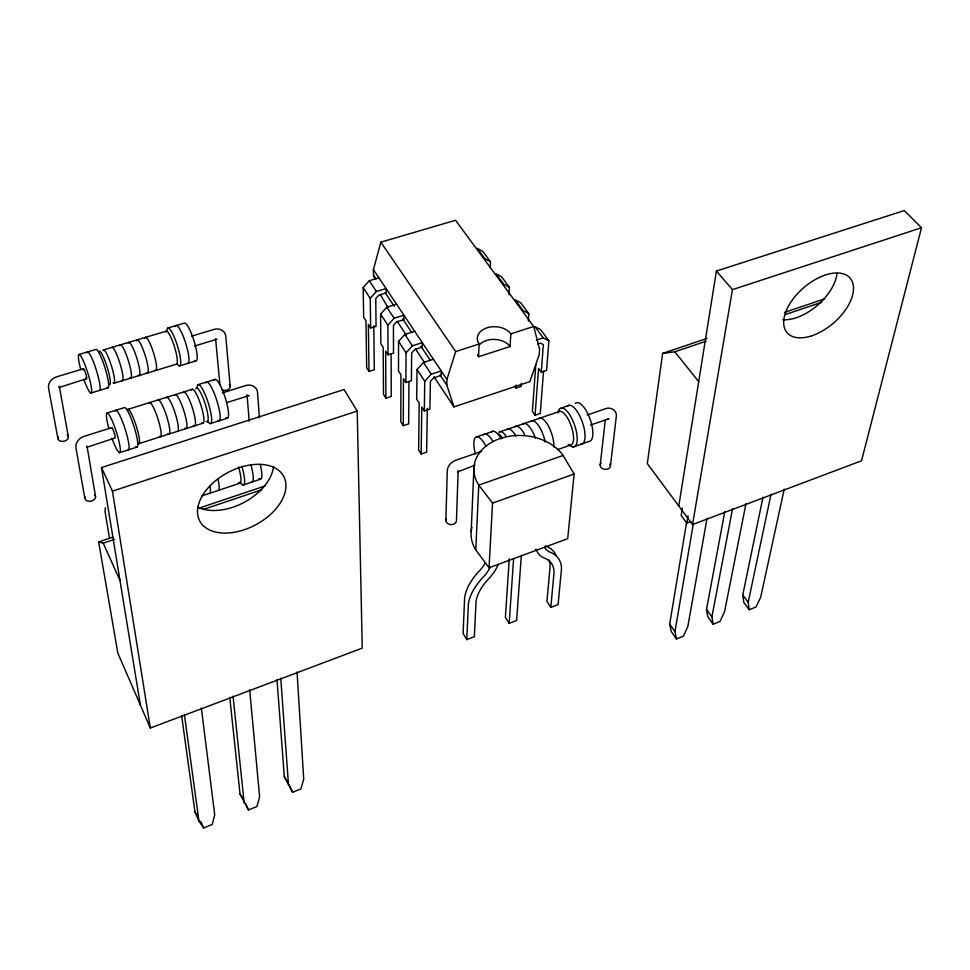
<?xml version="1.0" encoding="UTF-8"?>
<svg xmlns="http://www.w3.org/2000/svg" width="970" height="970" viewBox="0 0 970 970"><rect width="100%" height="100%" fill="white"/><g stroke="black" fill="none" stroke-linecap="round" stroke-linejoin="round"><path stroke-width="1.45" d="M414.711 331.328L404.854 334.42L398.537 341.391L398.512 371.061L400.925 374.796L400.816 421.78L403.277 425.684L408.673 423.89L408.952 381.465M403.277 425.684L403.459 378.712L405.896 382.483L411.425 380.689L411.644 352.947L414.82 349.467L422.241 347.102L422.302 342.665L412.395 345.805L406.042 352.801L405.896 382.483M433.42 359.276L423.453 362.477L417.027 369.509L416.7 399.191L419.198 403.035L418.616 449.995L421.162 454.008L426.606 452.153L427.333 408.249M421.162 454.008L421.792 407.06L424.314 410.953L429.904 409.097L430.401 381.355L433.638 377.839L441.144 375.402L441.253 370.964L431.226 374.214L424.751 381.271L424.314 410.953M453.972 406.891L446.782 385.005L446.928 379.452L455.682 351.552L380.846 242.173L455.548 220.275L533.706 326.49L539.611 349.188L539.199 354.717L529.802 381.646L453.972 406.891L433.917 376.675M445.861 520.732L447.279 470.644C447.497 465.818 451.389 461.878 455.742 460.265L481.205 451.499A5.444 1.746 71.1 0 1 481.69 451.474M510.826 333.838L510.074 346.545L478.562 356.742L479.107 344.023A17.751 12.295 2.9 0 1 487.061 327.799A17.751 12.295 2.9 0 1 510.826 333.838L533.706 326.49M471.178 531.803L473.966 466.946M498.192 564.431A41.104 22.916 -32.3 0 1 487.849 579.648A45.408 24.541 -33.1 0 0 475.943 603.243L474.342 636.72L466.776 639.618L468.401 604.007M475.773 549.893L478.768 485.109A47.481 35.284 4.1 0 1 499.586 438.719A47.481 35.284 4.1 0 1 563.109 455.463L574.107 474.039L567.705 538.665L489.038 567.777L475.773 549.893A45.772 35.175 4.1 0 1 471.966 527.268M490.214 267.647L490.493 261.754L482.902 251.472L477.24 248.308L484.83 258.602L490.493 261.754M489.038 567.777L492.554 503.09L478.768 485.109L563.109 455.463M508.983 294.734L509.408 287.362L501.599 276.789L495.925 273.673L503.733 284.271L509.408 287.362M521.363 383.38L521.169 386.399L516.028 388.109L516.222 385.09M509.262 558.781L505.394 617.284L509.177 623.358L516.61 620.509L521.302 556.028M528.371 321.106L528.868 313.734L520.829 302.846L515.143 299.779L523.182 310.691L528.868 313.734M509.177 623.358L513.591 558.89M535.792 364.599L532.372 411.365L535.076 415.208L540.266 413.45L543.539 371.219M535.076 415.208L538.58 368.454L541.26 372.165L546.571 370.394L548.911 340.87L540.63 329.667L534.943 326.66L543.212 337.887L548.911 340.87M541.26 372.165L543.358 344.556L540.508 343.077L537.635 344.011M544.509 547.128A31.392 17.217 -34.5 0 0 549.505 551.942L550.984 552.548A53.968 29.173 -33.1 0 1 561.472 569.002L558.102 604.577L550.802 607.378L553.918 573.864A45.444 24.565 -33.1 0 0 545.079 558.332A40.012 21.946 -34.5 0 1 536.568 550.232M600.2 465.103L605.28 420.107M610.433 465.988L616.35 416.106C616.956 410.54 610.615 406.6 605.644 408.673L587.165 415.039M707.081 338.433L662.631 353.395L647.305 463.599L692.544 524.54L861.53 460.786L921.5 227.744L904.307 210.551L716.418 271.042L678.782 506M682.346 508.159L681.17 515.458L686.857 523.157L691.077 521.569M707.033 518.332L687.839 626.474L683.426 636.15L676.442 638.951L671.191 631.385L669.688 624.037L686.699 521.739M686.857 523.157L688.082 515.858M692.544 524.54L732.435 289.63L716.418 271.042M676.442 638.951L674.974 631.615L693.38 523.473M745.966 503.648L724.541 611.803L720.007 621.455L713.132 624.219L707.797 616.762L706.524 609.39L724.808 511.542M713.132 624.219L711.895 616.859L732.556 508.704M784.221 489.183L760.65 597.375L755.982 607.014L749.228 609.718L743.796 602.382L742.753 594.986L763.002 497.149M749.228 609.718L748.197 602.346L771.041 494.191M374.941 279.336L373.474 275.177L373.414 269.648L380.846 242.173M105.342 507.698L105.051 511.493L109.489 538.229M373.789 325.787L374.299 369.716L369.024 371.401L366.696 367.715L365.957 320.743L363.677 317.214L363.18 287.581L369.267 280.754L378.906 277.856M370.649 327.981L370.249 298.336L376.384 291.485L386.072 288.551L386.096 292.976L378.833 295.183L375.766 298.602L376.057 326.308L370.649 327.981L368.345 324.429L369.024 371.401M391.128 353.989L391.237 396.427L385.914 398.161L383.514 394.366L383.186 347.381L380.846 343.744L380.604 314.086L386.8 307.199L396.548 304.204M388.012 354.838L387.879 325.168L394.123 318.245L403.92 315.214L403.908 319.639L396.56 321.919L393.444 325.374L393.493 353.104L388.012 354.838L385.648 351.176L385.914 398.161M181.608 715.46L194.958 811.926L198.947 821.056L203.651 827.956L212.2 824.524L214.709 814.764L201.36 708.076M229.769 697.321L240.026 794.018L248.526 809.938L256.917 806.567L259.62 796.819L249.678 689.864M277.008 679.715L284.283 776.436L292.588 792.26L300.833 788.949L303.731 779.189L297.05 672.016M112.993 537.077L98.649 541.903L117.831 653.053L150.314 728.034L362.246 648.13L357.227 411.074L344.047 389.54L101.474 467.564L140.407 705.166M492.554 503.09L574.107 474.039M557.568 449.631L570.178 445.218M573.294 446.94L588.838 441.495A20.406 7.639 70.9 0 0 590.087 419.088A20.406 7.639 70.9 0 0 575.246 403.459M475.082 465.127L457.888 471.82L458.167 470.789L456.458 520.417A5.311 4.05 1.4 0 1 450.056 524.528A5.311 4.05 1.4 0 1 446.442 518.683M590.524 425.042L608.954 418.785L608.105 418.688M476.961 436.767L493.148 431.25M561.472 407.958L569.281 405.29M500.374 431.638L559.896 411.304M784.512 312.388L824.658 298.881M98.649 541.903L103.232 543.151L114.654 539.308M203.154 509.505L261.682 489.789M662.631 353.395L674.78 351.795L706.16 341.222M784.609 314.789L821.687 302.288M243.13 485.012L260.312 479.265M199.056 508.134L265.04 485.958M201.796 495.925L239.723 483.254M150.314 728.034L112.447 491.123L357.227 411.074M732.435 289.63L921.5 227.744M536.374 340.106L543.212 337.887M119.589 452.663L136.988 447.097M210.441 423.611L227.21 418.24M455.682 351.552L479.107 344.023M138.783 443.69L202.9 423.223M227.138 402.477L249.181 395.566L248.284 395.457M111.708 427.661L84.208 436.306C79.637 437.785 75.43 442.102 75.83 447.17L84.766 497.889M222.348 392.911L245.483 385.636C250.478 383.708 257.305 386.642 257.523 392.462L259.402 417.706M107.112 412.99L124.572 407.558A20.734 3.262 72.3 0 1 134.891 429.516A20.734 3.262 72.3 0 1 135.909 446.479M198.28 384.617L215.11 379.379M127.991 409.328L192.315 389.273M113.987 383.247L176.467 364.15A17.266 3.262 72.7 0 0 173.739 344.508A17.266 3.262 72.7 0 0 165.555 332.055M91.047 393.008L108.022 387.806M179.705 365.86L196.073 360.852M86.475 378.761L59.085 387.491L59.291 386.205L68.312 436.561A5.299 3.698 -10.6 0 1 62.626 441.423A5.299 3.698 -10.6 0 1 58.212 436.815M194.473 346.072L216.977 339.185M83.517 368.733L56.648 376.821C51.931 378.203 47.748 382.75 48.536 387.915L57.945 438.755M191.514 336.19L214.14 329.388C218.941 327.763 225.101 330.527 225.731 335.875L230.193 386.387M78.934 354.474L95.957 349.406A20.128 3.068 72.6 0 1 105.681 370.14A20.128 3.068 72.6 0 1 107.052 387.357M167.871 327.981L184.3 323.095A19.776 3.929 72.7 0 1 194.703 343.21A19.776 3.929 72.7 0 1 194.897 360.476M103.511 349.891L166.173 331.194M545.516 545.916L546.995 546.522A53.811 29.245 -33.1 0 1 556.125 555.531M674.78 351.795L698.703 381.646M742.753 594.986L748.197 602.346M706.524 609.39L711.895 616.859M514.718 386.242L516.028 388.109M669.688 624.037L674.974 631.615M194.958 811.926L197.322 815.394M373.414 269.648L446.928 379.452M373.474 275.177L375.972 278.923M385.138 292.649L394.305 306.375M402.635 318.863L411.801 332.589M420.956 346.314L430.122 360.04M440.113 375.014L446.782 385.005M387.964 307.417L380.301 294.565M397.154 321.264L406.345 335.111M415.536 348.97L424.727 362.816M369.267 280.754L376.384 291.485M386.8 307.199L394.123 318.245M404.854 334.42L412.395 345.805M423.453 362.477L431.226 374.214M363.18 287.581L370.249 298.336M380.604 314.086L387.879 325.168M398.537 341.391L406.042 352.801M417.027 369.509L424.751 381.271M550.802 607.378L546.947 601.412L549.978 567.874A45.311 24.626 -33.1 0 0 548.862 559.848M240.026 794.018L242.949 798.662M466.776 639.618L463.09 633.459L464.63 597.811A53.774 29.221 -33.1 0 1 478.452 571.9L480.15 570.093A32.143 18.018 -32.3 0 0 485.497 562.588M284.283 776.436L287.666 782.281M288.951 784.706L292.588 792.26M101.474 467.564L112.447 491.123M245.592 803.548L248.526 809.938M68.312 436.561L67.912 435.663A5.299 3.698 -10.6 0 0 67.185 434.912M103.232 543.151L119.965 580.387M200.814 821.457L203.651 827.956M95.569 496.725L87.033 446.2L86.669 447.352L115.006 438.003A5.432 0.8 72.3 0 0 113.672 431.286A5.432 0.8 72.3 0 0 111.538 428.473M184.397 714.466L198.947 821.056M233.042 696.133L244.161 803.002M215.607 338.785L219.887 384.435M247.059 394.632L249.169 421.125M280.742 678.163L288.539 785.263M273.576 466.412A47.021 29.755 -27.8 0 1 244.04 502.411A47.021 29.755 -27.8 0 1 197.468 506.946M536.895 550.087A39.903 22.007 -34.5 0 1 535.755 549.117M468.413 604.007A53.932 29.136 -33.1 0 1 482.308 578.071L484.006 576.265A32.24 17.981 -32.3 0 0 490.129 567.244M209.981 486.091A18.454 3.407 71.9 0 1 209.314 493.415M260.251 464.436A21 4.45 71.9 0 1 258.893 478.537M238.535 466.958A18.333 3.686 71.9 0 1 238.523 482.623M241.809 466.267A21.073 4.268 71.9 0 1 240.039 482.223M250.89 464.715A21.037 4.353 71.9 0 1 251.739 482.126M217.947 479.083A18.418 3.492 71.9 0 1 218.032 490.493M522.891 424.108A17.945 6.208 71 0 1 535.343 438.064M530.808 421.404A17.921 6.281 71 0 1 538.471 425.515A17.921 6.281 71 0 1 545.201 442.005M514.937 426.836A17.981 6.147 71 0 1 524.564 434.487M506.946 429.552A18.006 6.075 71 0 1 515.834 436.003M498.944 432.293A18.042 6.014 71 0 1 506.352 436.488M498.131 433.517A18.054 5.978 71 0 1 502.302 437.87M491.511 432.014A20.782 6.851 71 0 1 501.199 438.779M483.46 434.766A20.819 6.778 71 0 1 493.075 441.568M475.361 454.13A20.855 6.693 71.1 0 1 475.761 437.179A20.855 6.693 71.1 0 1 486.091 446.527M557.932 412.868A20.467 7.493 70.9 0 1 568.456 412.965A20.467 7.493 70.9 0 1 577.211 438.828A20.467 7.493 70.9 0 1 568.614 444.43M567.486 406.103A20.443 7.566 70.9 0 1 582.255 421.804A20.443 7.566 70.9 0 1 581.078 444.212M558.344 411.995A17.812 6.499 70.9 0 1 571.827 427.928A17.812 6.499 70.9 0 1 568.25 444.684M538.714 418.713A17.884 6.341 70.9 0 1 548.559 426.291A17.884 6.341 70.9 0 1 553.761 446.988M609.851 464.036A5.141 3.783 7.1 0 1 608.445 468.728A5.141 3.783 7.1 0 1 601.861 468.158A5.141 3.783 7.1 0 1 601 463.272M128.234 343.198A17.387 2.934 72.6 0 1 136.782 358.015A17.387 2.934 72.6 0 1 138.261 375.184M136.576 340.7A17.363 3.007 72.6 0 1 145.197 355.481A17.363 3.007 72.6 0 1 146.579 372.65M119.868 345.696A17.424 2.874 72.6 0 1 128.331 360.573A17.424 2.874 72.6 0 1 129.907 377.73M111.962 347.369A17.448 2.801 72.6 0 1 120.522 365.302A17.448 2.801 72.6 0 1 121.541 380.301M103.038 350.716A17.484 2.728 72.6 0 1 111.356 365.69A17.484 2.728 72.6 0 1 113.138 382.859M98.819 351.977A17.496 2.692 72.6 0 1 107.1 366.987A17.496 2.692 72.6 0 1 108.919 384.144M86.948 352.886A20.164 2.983 72.6 0 1 95.545 367.715A20.164 2.983 72.6 0 1 99.546 390.401M80.813 369.691A20.2 2.898 72.6 0 1 81.613 357.409A20.2 2.898 72.6 0 1 91.556 388.994A20.2 2.898 72.6 0 1 83.929 379.573M166.913 331.194A19.836 3.771 72.7 0 1 172.745 333.789A19.836 3.771 72.7 0 1 180.371 358.221A19.836 3.771 72.7 0 1 177.098 363.835M175.376 326.538A19.812 3.844 72.7 0 1 184.894 340.773A19.812 3.844 72.7 0 1 187.901 363.35M144.894 338.227A17.339 3.08 72.7 0 1 153.587 352.947A17.339 3.08 72.7 0 1 154.873 370.116M83.311 369.922A5.274 0.752 72.6 0 1 84.451 370.164A5.274 0.752 72.6 0 1 86.585 376.954A5.274 0.752 72.6 0 1 85.821 377.888M229.332 384.702A5.044 3.528 -5.4 0 1 228.52 389.37A5.044 3.528 -5.4 0 1 221.887 389.722M166.149 397.967A17.884 3.201 72.3 0 1 174.636 411.607A17.884 3.201 72.3 0 1 177.449 431.347M158.207 399.907A17.909 3.128 72.3 0 1 167.41 418.785A17.909 3.128 72.3 0 1 167.907 433.566M174.661 395.311A17.848 3.274 72.3 0 1 183.96 411.122A17.848 3.274 72.3 0 1 184.918 428.134M183.16 392.668A17.824 3.359 72.3 0 1 192.533 408.418A17.824 3.359 72.3 0 1 193.394 425.43M191.611 390.025A17.787 3.431 72.3 0 1 201.069 405.715A17.787 3.431 72.3 0 1 201.833 422.738M195.831 388.715A17.775 3.468 72.3 0 1 205.325 404.381A17.775 3.468 72.3 0 1 206.04 421.392M197.128 387.636A20.431 4.013 72.3 0 1 203.542 391.055A20.431 4.013 72.3 0 1 211.387 416.203A20.431 4.013 72.3 0 1 207.604 421.222M205.87 382.883A20.394 4.098 72.3 0 1 216.904 400.804A20.394 4.098 72.3 0 1 217.571 420.374M214.261 380.276A20.358 4.183 72.3 0 1 225.367 398.124A20.358 4.183 72.3 0 1 225.913 417.706M108.761 428.073A20.806 3.08 72.3 0 1 110.059 416.36A20.806 3.08 72.3 0 1 120.292 448.892A20.806 3.08 72.3 0 1 111.962 438.234M115.26 411.086A20.77 3.177 72.3 0 1 124.487 427.127A20.77 3.177 72.3 0 1 128.307 449.874M149.016 403.314A17.945 3.055 72.3 0 1 158.074 419.282A17.945 3.055 72.3 0 1 159.347 436.294M127.434 410.043A18.018 2.861 72.3 0 1 136.297 426.157A18.018 2.861 72.3 0 1 137.837 443.157M94.781 494.833A5.456 3.941 -11.1 0 1 90.986 501.163A5.456 3.941 -11.1 0 1 84.924 496.846M836.977 273.516A41.261 23.304 -41.1 0 1 782.79 319.724M478.562 356.742A17.63 12.295 2.9 0 1 477.446 354.705M479.701 344.495A17.63 12.295 2.9 0 1 510.074 346.545M232.085 532.591A47.542 29.597 -28 0 0 283.931 476.816A47.542 29.597 -28 0 0 209.168 486.71A47.542 29.597 -28 0 0 232.085 532.591M811.478 335.887A41.674 23.122 -41 0 0 851.769 280.585A41.674 23.122 -41 0 0 792.526 299.742A41.674 23.122 -41 0 0 811.478 335.887"/></g></svg>
